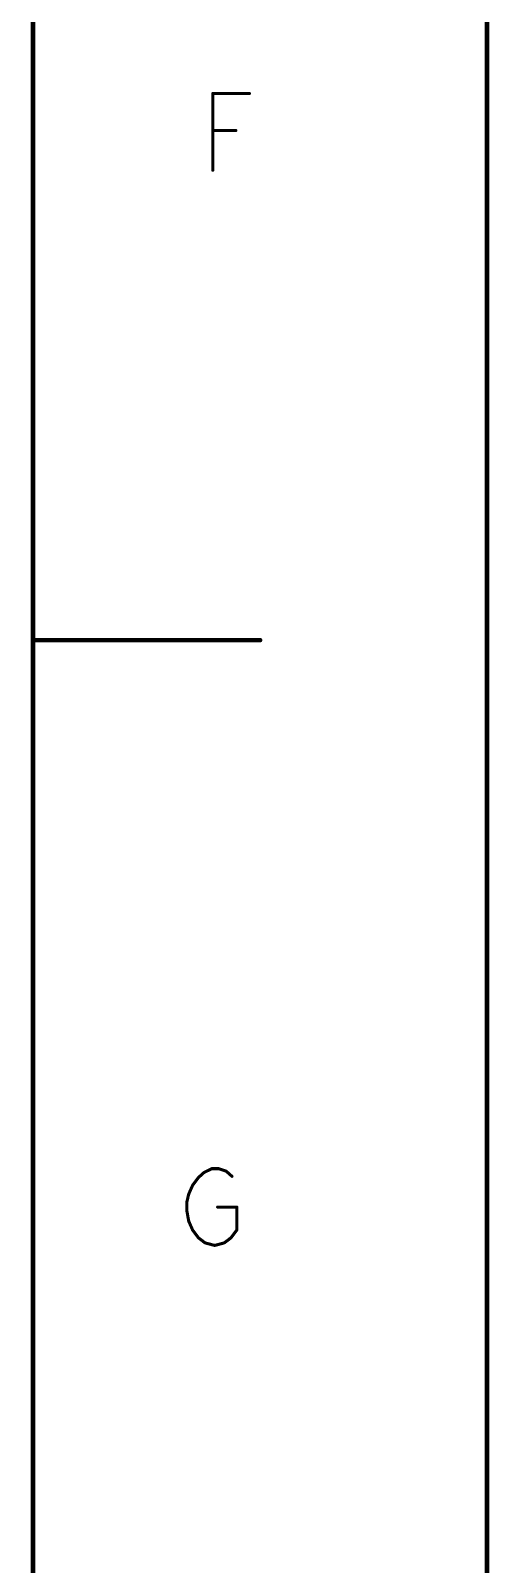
# Model space of a CAD drawing. Extents: x -2963 to -2452, y -1056 to -650.
# Drawn here: x -2482.7 to -2452.4, y -951.5 to -850 of the extents above; entities that cross this region are included whole.
import ezdxf

# ---------------------------------------------------------------- set-up
doc = ezdxf.new("R2010")
doc.units = 0
doc.header["$MEASUREMENT"] = 0
doc.layers.add('DRILLDRAWING', color=1, linetype='CONTINUOUS')

msp = doc.modelspace()

# ---------------------------------------------------------------- linework, layer by layer
at = {"layer": 'DRILLDRAWING'}
for points, const_width in [([(-2452.51, -1055.36), (-2452.51, -650.37)], 0.3), ([(-2482.51, -1040.36), (-2482.51, -665.34)], 0.3), ([(-2470.63, -859.28), (-2470.63, -854.2)], 0.203), ([(-2470.63, -854.2), (-2468.22, -854.2)], 0.203), ([(-2470.63, -856.65), (-2469.1, -856.65)], 0.203), ([(-2482.51, -890.36), (-2467.51, -890.36)], 0.3), ([(-2471.2, -925.57), (-2470.69, -925.32)], 0.203), ([(-2470.69, -925.32), (-2470.25, -925.32)], 0.203), ([(-2470.25, -925.32), (-2469.74, -925.49)], 0.203), ([(-2471.96, -926.42), (-2471.58, -925.91)], 0.203), ([(-2471.58, -925.91), (-2471.2, -925.57)], 0.203), ([(-2469.74, -925.49), (-2469.36, -925.83)], 0.203), ([(-2472.34, -927.52), (-2472.22, -927.01)], 0.203), ([(-2472.22, -927.01), (-2471.96, -926.42)], 0.203), ([(-2472.34, -928.11), (-2472.34, -927.52)], 0.203), ([(-2472.34, -928.11), (-2472.22, -928.79)], 0.203), ([(-2470.31, -927.86), (-2469.04, -927.86)], 0.203), ([(-2469.04, -929.38), (-2469.04, -927.86)], 0.203), ([(-2472.22, -928.79), (-2471.96, -929.38)], 0.203), ([(-2471.96, -929.38), (-2471.58, -929.89)], 0.203), ([(-2471.58, -929.89), (-2471.14, -930.23)], 0.203), ([(-2471.14, -930.23), (-2470.5, -930.4)], 0.203), ([(-2470.5, -930.4), (-2469.87, -930.23)], 0.203), ([(-2469.87, -930.23), (-2469.42, -929.89)], 0.203), ([(-2469.42, -929.89), (-2469.04, -929.38)], 0.203)]:
    msp.add_lwpolyline(points, dxfattribs=dict(at, const_width=const_width))
for points, const_width in [([(-2470.68, -854.2, 1), (-2470.58, -854.2, 1)], 0.102), ([(-2470.68, -854.2, 1), (-2470.58, -854.2, 1)], 0.102), ([(-2468.27, -854.2, 1), (-2468.16, -854.2, 1)], 0.102), ([(-2470.68, -856.65, 1), (-2470.58, -856.65, 1)], 0.102), ([(-2469.16, -856.65, 1), (-2469.05, -856.65, 1)], 0.102), ([(-2470.68, -859.28, 1), (-2470.58, -859.28, 1)], 0.102), ([(-2482.58, -890.36, 1), (-2482.43, -890.36, 1)], 0.15), ([(-2467.58, -890.36, 1), (-2467.43, -890.36, 1)], 0.15), ([(-2470.74, -925.32, 1), (-2470.64, -925.32, 1)], 0.102), ([(-2470.74, -925.32, 1), (-2470.64, -925.32, 1)], 0.102), ([(-2470.3, -925.32, 1), (-2470.2, -925.32, 1)], 0.102), ([(-2470.3, -925.32, 1), (-2470.2, -925.32, 1)], 0.102), ([(-2471.63, -925.91, 1), (-2471.53, -925.91, 1)], 0.102), ([(-2471.63, -925.91, 1), (-2471.53, -925.91, 1)], 0.102), ([(-2471.25, -925.57, 1), (-2471.15, -925.57, 1)], 0.102), ([(-2471.25, -925.57, 1), (-2471.15, -925.57, 1)], 0.102), ([(-2469.79, -925.49, 1), (-2469.69, -925.49, 1)], 0.102), ([(-2469.79, -925.49, 1), (-2469.69, -925.49, 1)], 0.102), ([(-2469.41, -925.83, 1), (-2469.31, -925.83, 1)], 0.102), ([(-2472.27, -927.01, 1), (-2472.16, -927.01, 1)], 0.102), ([(-2472.27, -927.01, 1), (-2472.16, -927.01, 1)], 0.102), ([(-2472.01, -926.42, 1), (-2471.91, -926.42, 1)], 0.102), ([(-2472.01, -926.42, 1), (-2471.91, -926.42, 1)], 0.102), ([(-2472.39, -927.52, 1), (-2472.29, -927.52, 1)], 0.102), ([(-2472.39, -927.52, 1), (-2472.29, -927.52, 1)], 0.102), ([(-2472.39, -928.11, 1), (-2472.29, -928.11, 1)], 0.102), ([(-2472.39, -928.11, 1), (-2472.29, -928.11, 1)], 0.102), ([(-2470.36, -927.86, 1), (-2470.26, -927.86, 1)], 0.102), ([(-2469.09, -927.86, 1), (-2468.99, -927.86, 1)], 0.102), ([(-2469.09, -927.86, 1), (-2468.99, -927.86, 1)], 0.102), ([(-2472.27, -928.79, 1), (-2472.16, -928.79, 1)], 0.102), ([(-2472.27, -928.79, 1), (-2472.16, -928.79, 1)], 0.102), ([(-2472.01, -929.38, 1), (-2471.91, -929.38, 1)], 0.102), ([(-2472.01, -929.38, 1), (-2471.91, -929.38, 1)], 0.102), ([(-2471.63, -929.89, 1), (-2471.53, -929.89, 1)], 0.102), ([(-2471.63, -929.89, 1), (-2471.53, -929.89, 1)], 0.102), ([(-2471.19, -930.23, 1), (-2471.09, -930.23, 1)], 0.102), ([(-2471.19, -930.23, 1), (-2471.09, -930.23, 1)], 0.102), ([(-2469.92, -930.23, 1), (-2469.82, -930.23, 1)], 0.102), ([(-2469.92, -930.23, 1), (-2469.82, -930.23, 1)], 0.102), ([(-2469.47, -929.89, 1), (-2469.37, -929.89, 1)], 0.102), ([(-2469.47, -929.89, 1), (-2469.37, -929.89, 1)], 0.102), ([(-2469.09, -929.38, 1), (-2468.99, -929.38, 1)], 0.102), ([(-2469.09, -929.38, 1), (-2468.99, -929.38, 1)], 0.102), ([(-2470.55, -930.4, 1), (-2470.45, -930.4, 1)], 0.102), ([(-2470.55, -930.4, 1), (-2470.45, -930.4, 1)], 0.102)]:
    msp.add_lwpolyline(points, format="xyb", close=True, dxfattribs=dict(at, const_width=const_width))

doc.saveas('drawing.dxf')
